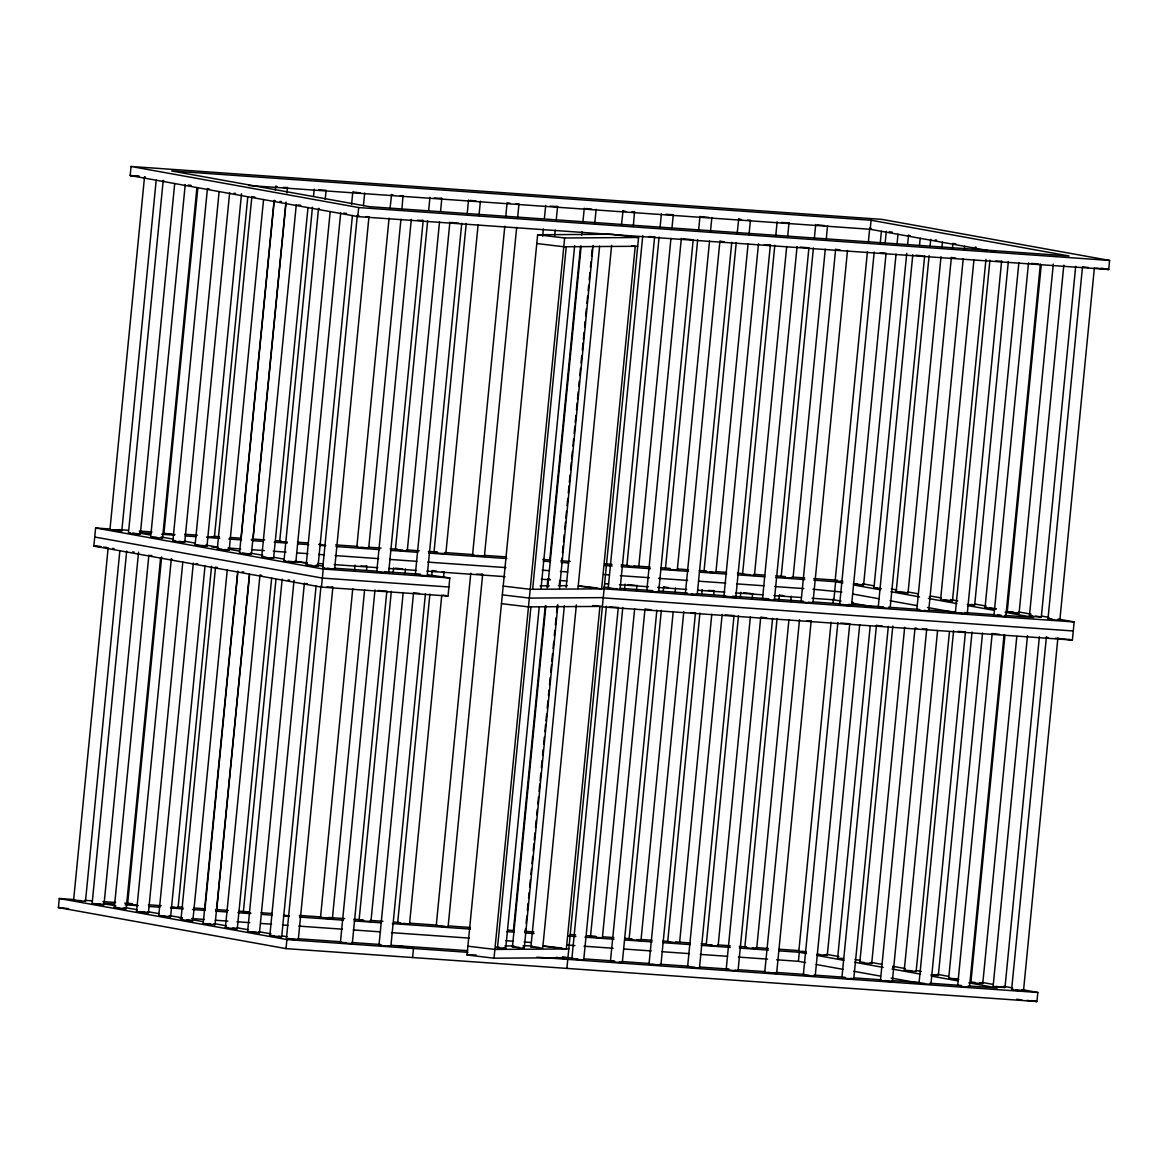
<?xml version="1.0" encoding="UTF-8"?>
<svg xmlns="http://www.w3.org/2000/svg" width="1168" height="1168" viewBox="0 0 1168 1168"><rect width="100%" height="100%" fill="white"/><g stroke="black" fill="none" stroke-linecap="round" stroke-linejoin="round"><path stroke-width="1.5" d="M73.832 899.535L59.291 898.513L58.4 907.551L286.014 948.62L1036.936 1001.516L1037.826 992.479L1021.693 989.559M110.157 529.002L95.615 527.98L93.849 546.055L321.463 587.124L448.03 596.03L449.811 577.956L427.795 574.787M131.064 166.484L130.174 175.521L357.788 216.591L1108.709 269.487L1109.6 260.449L881.986 219.38L131.064 166.484L358.678 207.554L1109.6 260.449M119.866 550.683L85.483 901.331L76.577 900.703L73.613 900.178L108.171 547.719M156.191 180.149L121.808 530.798L112.902 530.17L109.938 529.644L144.496 177.186L145.299 177.127M138.554 552.216L103.996 904.674L98.054 904.368L92.126 903.506L126.684 551.062M174.704 183.493L140.321 534.141L131.415 533.513L128.451 532.988L163.213 180.471M160.585 558.027L126.202 908.675L117.296 908.047L114.333 907.521L148.891 555.063M196.925 187.508L162.542 538.156L153.636 537.528L150.672 536.988L185.23 184.529M137.751 905.171L127.619 903.974L161.651 556.946M175.025 534.667L163.943 533.44L197.801 188.223M182.807 562.042L148.424 912.69L139.518 912.062L136.554 911.522L171.316 559.019M219.131 191.508L184.748 542.156L175.842 541.529L172.879 541.003L207.437 188.544M205.013 566.042L170.63 916.69L161.724 916.062L158.76 915.537L193.319 563.078M241.528 193.713L206.97 546.171L201.027 545.865L195.1 545.003L229.658 192.545M170.586 907.39L178.062 907.857L211.554 566.246M206.911 536.871L214.401 537.324L247.718 197.523M227.234 570.057L192.851 920.705L183.945 920.077L180.982 919.537L215.54 567.093L217.277 567.458M263.559 199.524L229.176 550.172L220.27 549.544L217.306 549.018L251.865 196.56M249.441 574.057L215.058 924.706L206.152 924.078L203.188 923.552L237.746 571.094M285.78 203.539L251.397 554.187L242.477 553.559L239.528 553.019L274.086 200.56L274.874 200.502M204.969 909.507L237.732 573.225M241.104 538.886L274.246 200.881M275.298 190.034L275.663 186.427L276.451 186.354M215.846 910.631L216.635 910.573L249.602 574.379M252.171 540.112L252.974 540.039L286.116 202.049M286.992 193.012L287.328 187.493M271.662 578.072L237.279 928.721L228.373 928.093L225.409 927.553L259.968 575.109M307.987 207.539L273.604 558.187L264.698 557.559L261.734 557.034L296.292 204.575M250.813 913.128L243.338 912.135L275.955 579.562M287.138 542.594L279.678 541.602L312.455 207.218M313.52 196.37L314.236 189.143M294.044 580.277L259.486 932.721L253.544 932.429L247.616 931.568L282.174 579.109M330.194 211.554L295.825 562.202L286.905 561.574L283.955 561.034L318.514 208.576L319.302 208.517M325.215 199.334L326.106 190.296L318.63 189.844M316.09 586.088L281.707 936.736L272.786 936.108L269.837 935.568L304.395 583.124M352.415 215.554L318.032 566.203L309.126 565.575L306.162 565.049L340.72 212.591M351.568 204.517L352.809 191.859M332.048 587.051L332.851 587.27L298.293 939.729L293.883 939.568L286.423 938.561L320.981 586.102M368.971 216.649L334.617 569.196L328.675 568.904L322.748 568.042L357.306 215.584L358.109 215.511M286.014 948.62L286.905 939.583L59.291 898.513M321.463 587.124L323.229 569.05L95.615 527.98M357.788 216.591L358.678 207.554M363.438 205.67L364.679 193.027M364.62 589.767L332.369 918.72L326.427 918.428L320.499 917.566L352.751 588.599M354.517 570.524L355.057 565.108M400.945 219.234L368.694 548.201L362.752 547.894L356.824 547.033L389.075 218.08M389.966 209.043L391.587 194.53M366.562 569.882L366.927 566.276L366.124 566.057M401.836 210.196L403.048 195.64M386.856 591.081L352.298 943.525L346.356 943.233L340.428 942.372L374.986 589.913M422.393 220.329L423.181 220.548L388.623 573.006L384.214 572.846L376.753 571.838L411.311 219.38M403.194 592.483L370.942 921.45L365 921.143L359.072 920.282L391.324 591.315M393.09 573.24L393.631 567.823M439.518 221.949L407.267 550.916L401.325 550.61L395.397 549.748L427.649 220.796M428.714 209.948L429.955 197.29M404.96 574.408L405.5 568.991M440.584 211.101L441.825 198.458L441.037 198.239M425.429 593.797L390.871 946.255L384.929 945.949L379.001 945.087L413.56 592.629M461.754 223.263L427.196 575.722L421.254 575.415L415.326 574.554L449.884 222.095M441.767 595.198L409.515 924.165L403.573 923.859L397.646 922.997L429.897 594.045M431.664 575.97L432.204 570.539L436.598 571.24M478.106 224.665L445.84 553.632L439.898 553.325L433.97 552.464L466.222 223.511M467.112 214.474L468.529 200.005M443.548 577.123L444.074 571.707M478.982 215.627L480.398 201.173M412.596 957.526L413.472 948.489L398.668 945.817M481.858 574.203L482.647 574.422L448.089 926.881L443.679 926.72L436.219 925.713L470.777 573.254M516.679 227.38L484.413 556.348L478.471 556.041L472.544 555.18L504.81 226.227M505.686 217.19L507.102 202.736L510.066 203.261M517.555 218.358L518.972 203.889L516.008 203.845M467.025 954.971L537.645 234.753L611.55 234.272L638.56 237.498L567.94 957.731L494.02 958.198L467.025 954.971L476.033 954.913M542.667 236.17L543.383 228.943M544.449 218.095L545.69 205.451M554.712 235.527L555.253 230.111M556.129 221.073L557.559 206.605L556.756 206.386M494.02 958.198L564.64 237.98L638.56 237.498M497.349 949.409L530.929 606.849M532.652 589.285L566.246 246.74M497.393 947.701L505.715 948.314L539.236 606.893M541.018 588.73L574.671 245.572M514.154 931.363L513.365 931.144L545.266 605.812M547.047 587.738L547.923 578.7M550.493 560.844L549.705 560.625L580.54 246.127M581.606 235.279L581.956 231.658M582.847 222.621L584.263 208.167M557.895 604.966L524.242 948.124L521.789 948.139L512.431 947.014L545.909 605.666M547.675 587.519L581.153 246.171M525.031 932.371L525.6 928.691M526.126 923.275L526.841 916.048M527.367 910.617L528.067 903.39M528.608 897.973L529.133 892.542M529.673 887.125L530.374 879.898M530.914 874.467L531.44 869.05M531.98 863.634L532.681 856.392M533.207 850.976L533.922 843.749M534.272 840.128L534.988 832.901M535.513 827.484L536.229 820.243M536.754 814.826L537.295 809.409M537.82 803.978L538.536 796.751M539.061 791.335L539.777 784.093M540.127 780.487L540.828 773.26M541.368 767.829L542.069 760.602M542.609 755.185L543.135 749.754M543.675 744.337L544.376 737.11M544.916 731.679L545.617 724.452M545.967 720.846L546.682 713.604M547.208 708.188L547.923 700.961M548.449 695.529L548.989 690.113M549.515 684.696L550.23 677.455M550.756 672.038L551.471 664.811M551.822 661.19L552.537 653.963M553.063 648.547L553.778 641.305M554.304 635.888L554.829 630.472M555.369 625.041L556.07 617.814M556.61 612.397L557.311 605.155M559.268 585.285L559.618 581.664M561.37 561.837L561.925 558.173M562.45 552.741L563.166 545.514M563.516 541.894L564.232 534.667M564.757 529.25L565.473 522.023M565.823 518.402L566.538 511.175M567.064 505.744L567.779 498.517M568.305 493.1L569.006 485.873M569.371 482.253L570.072 475.026M570.612 469.594L571.313 462.367M571.678 458.761L572.378 451.52M572.919 446.103L573.619 438.876M574.16 433.445L574.86 426.218M575.211 422.612L575.926 415.37M576.452 409.953L577.167 402.726M577.518 399.106L578.233 391.879M578.759 386.462L579.299 381.031M579.824 375.614L580.54 368.387M581.065 362.956L581.766 355.729M582.306 350.312L583.007 343.071M583.372 339.465L584.073 332.238M584.613 326.806L585.139 321.39M585.679 315.973L586.38 308.732M586.905 303.315L587.621 296.088M588.146 290.657L588.687 285.24M589.212 279.824L589.928 272.582M590.453 267.165L590.993 261.749M591.519 256.318L592.234 249.091M594.716 223.789L596.133 209.32M559.501 588.614L593.14 245.455M576.379 604.849L542.726 948.007L540.258 948.022L530.914 946.898L564.378 605.55M566.159 587.402L599.637 246.054M577.97 588.497L611.623 245.338M621.42 225.336L623.04 210.824M633.29 226.504L634.501 211.948M566.889 968.403L567.779 959.366L556.26 957.278M618.295 607.375L583.737 959.833L577.795 959.541L571.867 958.68L606.426 606.221M653.846 236.637L654.635 236.856L620.077 589.3L615.667 589.154L608.207 588.146L642.765 235.688M634.647 608.791L602.381 937.743L596.454 937.451L590.512 936.59L622.778 607.623M624.544 589.548L625.07 584.131M670.972 238.257L638.721 567.21L632.779 566.918L626.851 566.057L659.102 237.089M659.993 228.052L661.409 213.598M636.414 590.716L636.954 585.285M671.863 229.22L673.279 214.766L672.491 214.547M656.869 610.105L622.31 962.549L616.368 962.257L610.441 961.395L644.999 608.937M693.208 239.571L658.65 592.03L652.708 591.723L646.78 590.862L681.338 238.403M673.221 611.506L640.969 940.459L635.027 940.167L629.099 939.306L661.351 610.338M663.117 592.264L663.658 586.847M709.545 240.973L677.294 569.94L671.352 569.634L665.424 568.772L697.676 239.82M698.566 230.782L699.982 216.314M674.987 593.432L675.527 588.015M710.436 231.936L711.852 217.482M694.653 612.601L695.456 612.82L660.898 965.264L656.489 965.118L649.028 964.111L683.791 611.594M731.781 242.287L697.223 594.746L691.281 594.439L685.353 593.578L719.911 241.119M711.794 614.222L679.542 943.175L673.6 942.883L667.673 942.021L699.924 613.054M701.691 594.979L702.231 589.563M748.119 243.689L715.867 572.656L709.925 572.349L703.997 571.488L736.249 242.535M737.139 233.498L738.76 218.985M713.736 594.337L714.101 590.731L713.312 590.512M749.009 234.651L750.425 220.197L747.462 220.153M734.03 615.536L699.471 967.995L693.529 967.688L687.602 966.827L722.16 614.368M769.566 244.784L770.354 245.003L735.796 597.461L731.387 597.301L723.926 596.293L758.485 243.835M750.367 616.938L718.116 945.905L712.173 945.598L706.246 944.737L738.497 615.784M740.264 597.709L740.804 592.278M786.706 246.404L754.44 575.371L748.498 575.065L742.571 574.203L774.822 245.251M775.713 236.213L777.129 221.745M752.134 598.863L752.674 593.446M787.582 237.367L788.999 222.913L788.21 222.694M772.603 618.252L738.045 970.71L732.102 970.404L726.175 969.542L760.733 617.084M808.928 247.718L774.369 600.177L768.427 599.87L762.5 599.009L797.058 246.55M788.94 619.653L756.689 948.62L750.747 948.314L744.819 947.452L777.07 618.5M778.852 600.425L779.377 594.994M825.28 249.12L793.014 578.087L787.071 577.78L781.144 576.919L813.41 247.966M814.286 238.929L815.702 224.475M790.721 601.578L791.247 596.162M826.156 240.082L827.572 225.628M810.388 620.748L811.176 620.967L776.618 973.426L770.676 973.119L764.748 972.258L799.511 619.755M847.501 250.434L812.943 602.892L807 602.6L801.073 601.724L835.631 249.28M806.285 952.256L798.824 951.263L831.076 622.296M833.032 602.425L833.383 598.804M842.624 581.737L835.149 580.73L867.415 251.762M868.291 242.725L869.707 228.271M805.555 962.593L798.416 961.308L799.306 952.27L779.319 950.869M841.004 601.097L833.864 599.812L835.631 581.737L813.833 580.204M987.924 250.521L870.189 229.278L871.08 220.241L171.594 170.966L369.584 206.692L1069.07 255.967L871.08 220.241M849.749 623.683L815.191 976.141L809.249 975.835L803.321 974.973L837.879 622.529M880.146 252.857L886.089 253.149L851.516 605.608L845.588 605.316L839.646 604.455L874.204 251.996M880.161 243.893L881.402 231.235M885.052 243.922L886.293 231.264M817.147 954.621L827.28 955.409L859.706 624.646M853.472 584.088L863.605 584.876L896.046 254.113M896.922 245.076L897.988 234.228M843.544 959.118L837.617 958.256L870.233 625.683M881.417 588.73L873.956 587.723L906.733 253.354M907.624 244.316L908.514 235.279M888.322 626.398L853.764 978.857L847.822 978.565L841.894 977.704L876.453 625.245M924.662 255.865L890.104 608.324L884.161 608.032L878.234 607.17L912.792 254.712M919.493 245.47L920.209 238.243M904.674 627.245L871.708 963.425L865.765 963.133L859.838 962.271L892.805 626.077M940.999 256.712L908.032 592.891L902.09 592.599L896.163 591.738L929.129 255.544M930.02 246.506L930.721 239.279M941.89 247.674L942.415 242.243M926.706 629.026L892.337 981.573L887.943 981.412L880.468 980.419L915.026 627.961L916.763 628.326M963.235 258.595L928.677 611.039L922.735 610.747L916.807 609.886L951.365 257.427M952.402 248.711L952.942 243.294M964.272 249.879L964.637 246.258M949.453 631.64L916.135 971.44L910.193 971.148L904.266 970.287L937.583 630.472M985.953 259.296L952.46 600.907L949.496 600.863L940.59 599.753L973.908 259.953M965.469 631.844L930.911 984.288L924.968 983.996L919.041 983.135L953.599 630.676M1001.604 261.209L967.25 613.769L962.841 613.609L955.38 612.601L989.938 260.143M930.867 974.988L938.342 975.455L972.024 632.034M967.206 604.469L974.681 604.922L1008.349 261.501M958.811 979.485L948.693 978.302L982.536 633.071M996.085 608.995L985.018 607.769L1018.876 262.537M1004.057 634.56L969.498 987.004L963.556 986.712L957.629 985.85L992.187 633.392M1040.381 264.026L1005.823 616.485L999.881 616.178L993.953 615.317L1028.512 262.858M1016.802 636.429L982.77 983.471L976.828 983.164L970.9 982.303L1004.933 635.275M1053.302 264.099L1019.109 612.937L1016.131 612.893L1007.239 611.769L1041.257 264.742M1039.374 636.823L1004.991 987.471L999.049 987.179L993.121 986.318L1027.49 635.669M1075.699 266.289L1041.316 616.938L1035.374 616.646L1029.446 615.784L1063.829 265.136M1057.858 638.268L1023.504 990.814L1017.562 990.522L1011.619 989.646L1046.382 637.144M1094.387 267.822L1059.829 620.281L1053.886 619.989L1047.959 619.128L1082.517 266.669M1058.018 619.04L1074.151 621.945L1072.385 640.02L602.338 606.907M505.715 948.314L503.642 947.847M512.431 947.014L519.322 947.394M530.914 946.898L539.28 947.438M287.532 187.581L283.123 187.435M403.252 195.742L400.274 195.698M369.176 216.737L366.197 216.693M441.825 198.458L434.35 197.991M423.181 220.548L417.239 220.241M557.559 206.605L550.07 206.152M634.706 212.036L631.727 211.992M673.279 214.766L665.804 214.299M654.635 236.856L648.693 236.549M788.999 222.913L781.523 222.46M770.354 245.003L764.412 244.696M1001.808 261.311L995.866 261.004M128.451 532.988L130.203 532.958M163.943 533.44L171.433 533.907M150.672 536.988L156.614 537.295M172.879 541.003L175.857 541.047M195.1 545.003L204.006 545.631M217.306 549.018L221.716 549.164M279.678 541.602L287.153 542.054M239.528 553.019L240.316 552.96M261.734 557.034L266.143 557.18M283.955 561.034L285.693 561.005M356.824 547.033L357.627 546.974M306.162 565.049L312.104 565.341M322.748 568.042L324.485 568.013M395.397 549.748L402.872 550.216M366.927 566.276L360.985 565.969M433.97 552.464L436.949 552.508M376.753 571.838L385.659 572.466M332.851 587.27L326.909 586.978M472.544 555.18L473.347 555.121M415.326 574.554L419.735 574.714M482.647 574.422L476.705 574.116M549.705 560.625L550.493 560.552M626.851 566.057L634.326 566.509M665.424 568.772L669.833 568.933M608.207 588.146L617.113 588.774M703.997 571.488L705.749 571.459M646.78 590.862L652.722 591.154M742.571 574.203L750.046 574.671M685.353 593.578L687.091 593.548M714.101 590.731L708.158 590.424M781.144 576.919L785.553 577.08M723.926 596.293L724.729 596.235M695.456 612.82L691.047 612.66M762.5 599.009L768.442 599.315M835.149 580.73L836.901 580.7M801.073 601.724L802.825 601.695M873.956 587.723L876.92 587.781M839.646 604.455L840.449 604.382M896.163 591.738L905.069 592.366M811.176 620.967L806.767 620.807M878.234 607.17L884.176 607.462M916.807 609.886L919.771 609.93M955.38 612.601L956.183 612.543M985.018 607.769L986.756 607.74M926.896 629.114L922.501 628.968M993.953 615.317L999.896 615.624M1007.239 611.769L1013.182 612.076M1029.446 615.784L1032.424 615.828M1047.959 619.128L1052.368 619.274M1055.084 638.312L1058.062 638.356M73.613 900.178L81.088 900.63M92.126 903.506L101.032 904.134M127.619 903.974L132.028 904.134M114.333 907.521L118.742 907.682M136.554 911.522L137.357 911.463M158.76 915.537L164.703 915.829M180.982 919.537L182.719 919.508M243.338 912.135L247.747 912.281M203.188 923.552L210.663 924.005M225.409 927.553L228.373 927.611M247.616 931.568L256.522 932.195M269.837 935.568L274.232 935.729M359.072 920.282L363.467 920.442M397.646 922.997L400.624 923.041M340.428 942.372L346.37 942.664M379.001 945.087L380.739 945.058M513.365 931.144L514.168 931.086M590.512 936.59L596.454 936.882M629.099 939.306L630.837 939.276M571.867 958.68L577.81 958.972M667.673 942.021L668.461 941.963M610.441 961.395L613.419 961.439M706.246 944.737L712.188 945.043M649.028 964.111L649.817 964.053M744.819 947.452L746.556 947.423M687.602 966.827L695.077 967.279M726.175 969.542L729.139 969.586M798.824 951.263L799.627 951.19M764.748 972.258L765.551 972.199M803.321 974.973L809.263 975.28M859.838 962.271L864.247 962.432M841.894 977.704L844.873 977.747M904.266 970.287L911.741 970.739M880.468 980.419L881.271 980.346M919.041 983.135L924.983 983.427M948.693 978.302L957.599 978.93M957.629 985.85L960.592 985.894M970.9 982.303L975.309 982.463M1011.619 989.646L1013.371 989.617M975.952 247.236L975.149 247.295L975.937 247.514M443.869 571.751L442.336 571.736M929.451 596.965L930.254 596.906L929.465 596.687M733.825 615.58L725.124 614.908M849.545 623.741L840.843 623.055M965.264 631.888L957.994 631.377M893.126 967.498L893.914 967.44L893.126 967.221M637.699 246.287L563.779 246.755L536.784 243.528M540.156 585.84L549.223 585.781M558.304 585.723L567.385 585.664M603.243 597.622L529.338 598.089L502.328 594.862M602.381 606.396L528.476 606.878L501.466 603.652M504.839 945.963L513.92 945.905M523.001 945.846L532.068 945.788M568.801 948.942L494.882 949.423L467.886 946.197M808.139 247.777L800.022 247.09M319.054 544.259L321.229 544.361M386.053 591.139L377.936 590.453M617.507 607.448L609.389 606.747M437.022 925.655L445.125 926.341M691.471 239.601L683.076 238.768M922.91 255.894L915.741 255.237M1038.644 264.056L1031.475 263.399M853.487 583.693L857.677 584.015M635.202 585.314L628.034 584.657M750.936 593.475L743.768 592.818M725.664 596.264L734.059 597.082M841.398 604.425L849.793 605.243M322.237 917.537L329.405 918.194M669.41 941.992L677.805 942.81M817.147 954.227L819.819 954.417M288.16 938.532L296.555 939.364M139.269 176.164L130.174 175.521L138.247 176.412M248.828 185.508L870.189 229.278M119.253 529.644L128.349 530.287M139.255 531.06L151.986 531.951M184.705 534.258L197.436 535.148M213.802 536.302L219.263 536.696M230.169 537.455L241.075 538.229M251.981 539.003L264.713 539.893M275.619 540.667L281.079 541.047M297.446 542.2L308.352 542.959M335.625 544.887L357.437 546.42M368.343 547.193L381.075 548.084M390.17 548.726L397.441 549.237M406.537 549.88L419.254 550.785M428.349 551.413L437.445 552.055M444.716 552.566L473.814 554.625M484.72 555.384L506.532 556.932M542.901 559.487L550.172 559.998M561.078 560.771L570.174 561.414M604.717 563.837L611.988 564.363M621.084 564.991L628.355 565.516M633.815 565.896L650.182 567.049M661.088 567.809L670.169 568.451M677.455 568.962L688.361 569.736M699.267 570.51L706.538 571.021M715.634 571.663L726.54 572.422M737.446 573.196L742.906 573.576M753.813 574.349L764.719 575.109M775.64 575.882L784.721 576.525M791.992 577.036L804.723 577.926M813.819 578.569L837.456 580.233M139.78 532.725L150.672 533.484M161.578 534.258L174.295 535.148M185.201 535.922L196.093 536.681M206.999 537.455L219.715 538.346M228.797 538.988L241.528 539.893M252.419 540.653L263.326 541.426M274.217 542.186L286.948 543.091M297.84 543.85L308.746 544.624M319.652 545.398L325.098 545.777M336.004 546.536L379.6 549.617M390.506 550.376L417.75 552.303M428.656 553.077L506.781 558.567M543.12 561.136L550.391 561.647M561.282 562.407L568.553 562.932M604.893 565.487L612.163 565.998M621.245 566.641L650.313 568.685M661.219 569.458L688.463 571.371M699.369 572.145L726.627 574.057M737.519 574.831L764.777 576.744M775.683 577.518L804.752 579.562M211.569 546.872L217.014 547.266M227.921 548.026L240.637 548.931M251.529 549.69L264.26 550.595M273.341 551.223L286.058 552.128M296.964 552.887L307.856 553.661M318.762 554.435L324.208 554.815M335.114 555.574L378.709 558.654M389.616 559.414L416.874 561.341M427.765 562.115L505.89 567.604M542.229 570.174L549.5 570.685M560.406 571.444L567.677 571.97M604.002 574.525L609.462 574.904M620.354 575.678L649.423 577.722M658.518 578.364L687.587 580.408M698.479 581.182L725.737 583.095M736.643 583.869L763.887 585.781M774.793 586.555L803.861 588.599M812.943 589.241L841.88 592.059M101.12 546.566L93.849 546.055L100.302 546.77M294.248 561.808L306.98 562.699M317.871 563.472L323.317 563.852M334.223 564.611L377.833 567.692M388.725 568.451L415.983 570.378M426.889 571.137L505.014 576.642M541.353 579.211L550.435 579.854M559.516 580.481L566.787 581.007M604.936 583.693L608.572 583.942M619.478 584.715L648.547 586.759M657.628 587.402L686.696 589.446M697.603 590.22L724.846 592.132M735.752 592.906L763.011 594.819M773.902 595.592L801.16 597.505M812.067 598.279L833.864 599.812M334.136 568.188L377.366 571.225M384.564 571.736L420.582 574.276M603.812 587.183L609.243 587.562M620.135 588.336L652.766 590.628M658.212 591.023L687.237 593.067M696.303 593.694L725.313 595.738M732.57 596.249L768.851 598.804M774.282 599.199L803.307 601.243M812.373 601.87L839.573 603.798M848.64 604.425L883.096 606.864M888.541 607.243L919.377 609.419M928.443 610.046L955.643 611.974M964.71 612.601L993.734 614.645M997.355 614.908L1000.991 615.156M1004.611 615.419L1033.636 617.463L1005.093 612.309M323.229 569.05L449.811 577.956M1074.151 621.945L604.104 588.833L530.199 589.3L503.189 586.073M448.921 586.993L322.339 578.087L94.725 537.017M603.214 597.87L1073.275 630.983M84.738 900.309L92.009 900.82M102.93 901.579L115.647 902.484M124.742 903.127L132.013 903.638M148.38 904.791L161.111 905.682M177.478 906.835L182.923 907.215M193.83 907.989L204.75 908.762M215.657 909.522L228.388 910.427M239.294 911.186L248.375 911.828M261.106 912.734L272.013 913.493M299.285 915.42L321.112 916.953M328.383 917.464L344.75 918.617M353.831 919.26L362.927 919.902M370.198 920.413L382.929 921.304M393.835 922.078L399.295 922.457M410.202 923.231L437.474 925.158M448.381 925.917L470.208 927.465M508.387 930.151L513.847 930.531M524.753 931.305L533.849 931.947M570.203 934.502L575.663 934.882M586.57 935.656L595.665 936.298M602.936 936.809L613.842 937.583M624.749 938.342L632.019 938.853M641.115 939.495L652.021 940.269M662.942 941.028L668.388 941.423M675.659 941.934L690.215 942.956M701.121 943.729L706.567 944.109M717.488 944.883L730.204 945.773M739.3 946.416L746.571 946.927M755.667 947.569L768.398 948.46M779.304 949.234L799.306 950.635M103.441 903.244L114.347 904.017M125.253 904.791L137.97 905.682M148.862 906.456L159.768 907.215M170.674 907.989L183.391 908.879M192.472 909.522L205.188 910.412M216.095 911.186L226.986 911.96M237.892 912.719L250.609 913.624M261.515 914.383L272.407 915.157M283.313 915.916L288.759 916.311M299.665 917.07L343.275 920.15M354.167 920.91L381.425 922.837M392.331 923.596L470.456 929.1M506.795 931.67L514.051 932.181M524.958 932.94L534.039 933.582M568.568 936.021L575.824 936.532M584.92 937.174L613.988 939.218M624.88 939.977L652.138 941.904M663.044 942.678L690.288 944.591M701.194 945.365L730.263 947.409M739.344 948.051L768.413 950.095M62.035 907.799L58.4 907.551L68.532 908.675M178.865 917.668L182.5 917.917M191.581 918.559L204.298 919.45M215.204 920.223L227.921 921.114M237.002 921.756L249.718 922.662M260.625 923.421L271.531 924.195M282.422 924.954L287.883 925.348M298.774 926.107L342.385 929.188M353.291 929.947L380.534 931.874M391.441 932.633L469.565 938.138M505.905 940.707L513.175 941.218M524.067 941.977L531.338 942.488M567.677 945.058L574.948 945.569M584.029 946.211L613.098 948.255M624.004 949.015L651.248 950.942M662.154 951.716L689.412 953.628M700.304 954.402L727.562 956.315M738.468 957.088L767.537 959.132M776.618 959.775L798.416 961.308M297.811 938.722L341.027 941.758M351.845 942.518L380.651 944.547M391.455 945.321L467.653 950.679M562.027 957.337L572.919 958.096M583.796 958.87L614.631 961.03M621.887 961.541L649.087 963.469M659.964 964.228L688.989 966.272M699.866 967.046L728.89 969.09M737.957 969.717L765.157 971.645M776.034 972.404L805.059 974.448M814.125 975.09L844.96 977.266M854.027 977.893L881.227 979.821M892.104 980.58L919.318 982.492M930.195 983.266L961.03 985.442M968.287 985.953L997.297 987.997L968.754 982.843M286.905 939.583L467.93 952.329M536.915 957.191L1037.826 992.479M496.415 947.117L499.291 947.35M824.608 225.585L817.439 224.84M708.874 217.438L701.72 216.679M458.79 223.219L451.622 222.475M112.916 529.688L121.808 530.798M943.569 599.797L952.46 600.907M242.491 553.063L251.397 554.187M402.522 568.933L395.368 568.188M958.344 612.645L967.25 613.769M801.803 951.307L806.3 951.716M840.595 958.3L843.559 958.563M139.518 911.58L148.424 912.69M996.085 986.361L1004.991 987.471M767.726 972.302L776.618 973.426M651.992 964.155L660.898 965.264M591.723 209.16L585.986 208.532M476.004 201.013L470.266 200.385M360.27 192.866L353.597 192.078M280.013 201.422L281.546 201.568M476.953 555.34L484.413 556.348M361.233 547.193L368.694 548.201M325.711 545.325L319.039 544.536M989.427 607.929L996.1 608.703M132.86 533.134L140.321 534.141M288.35 561.195L295.825 562.202M327.157 568.188L334.617 569.196M132.612 551.924L134.145 552.055M999.647 634.399L992.975 633.611M288.102 579.97L289.635 580.116M289.387 915.843L283.649 915.216M1016.029 989.807L1023.504 990.814M884.877 980.565L892.337 981.573M892.221 232.125L889.257 231.804M935.115 239.98L936.648 240.141M1088.445 267.53L1083.305 266.888M191.158 185.391L188.194 185.07M234.053 193.246L235.586 193.406M346.648 213.452L343.684 213.116M841.091 581.022L842.639 581.182M709.94 571.794L715.867 572.656M1035.388 616.076L1041.316 616.938M691.295 593.884L697.223 594.746M178.821 541.295L184.748 542.156M882.38 626.106L877.241 625.464M112.566 548.42L114.099 548.58M766.661 617.945L761.521 617.303M650.941 609.798L645.802 609.156M242.141 571.794L243.674 571.955M419.487 593.49L413.749 592.731M403.588 923.304L409.515 924.165M172.134 906.996L178.062 907.857M186.924 919.844L192.851 920.705M1095.803 268.056L1108.709 269.487L1101.541 268.202M1048.163 619.069L1052.456 619.551M111.588 529.746L121.618 530.856M1057.858 638.414L1072.385 640.02L1068.793 639.378M103.529 547.12L106.755 547.485M1016.671 999.268L1021.737 999.837M1026.803 1000.392L1036.936 1001.516L1031.563 1000.538M955.76 258.128L951.555 257.515M840.026 249.981L835.835 249.368M724.306 241.82L720.116 241.221M300.687 205.276L298.03 204.94M924.282 610.338L928.677 611.039M783.772 595.695L779.582 595.096M808.548 602.192L812.943 602.892M668.038 587.548L663.847 586.935M224.782 549.471L229.176 550.172M196.282 563.618L197.713 563.779M752.294 947.92L756.689 948.62M636.575 939.758L640.969 940.459M933.947 974.754L938.342 975.455M232.885 928.02L237.279 928.721M631.625 245.864L635.231 246.302L601.637 588.847L578.248 586.059M537.645 234.753L564.64 237.98M578.905 585.825L596.906 587.971M592.716 605.55L599.914 606.411L566.334 948.956L542.93 946.168M543.602 945.934L561.604 948.08M562.538 957.088L567.94 957.731M955.906 243.82L953.73 243.513M741.519 219.569L738.556 219.029M625.8 211.408L622.836 210.882M254.828 197.085L252.653 196.779M971.718 604.382L974.681 604.922M851.706 602.162L852.932 602.323M211.437 536.784L214.401 537.324M270.64 557.662L273.604 558.187M150.628 555.428L151.855 555.603M306.118 583.489L307.345 583.65M824.316 954.884L827.28 955.409M979.806 982.93L982.77 983.471M850.8 978.317L853.764 978.857M735.081 970.17L738.045 970.71M619.361 962.023L622.31 962.549M123.253 908.149L126.202 908.675M387.907 945.715L390.871 946.255M278.743 936.196L281.707 936.736M871.445 228.636L869.912 228.359M910.252 235.644L908.719 235.367M393.12 194.939L391.382 194.574M277.385 186.792L275.663 186.427M209.174 188.909L207.641 188.632M359.043 215.949L357.306 215.584M861.882 584.511L863.605 584.876M1017.372 612.572L1019.109 612.937M1058.091 619.916L1059.829 620.281M1047.915 637.567L1046.192 637.202M444.117 553.267L445.84 553.632M549.661 579.065L548.128 578.788M251.237 539.674L252.974 540.039M316.294 565.838L318.032 566.203M261.69 575.474L260.157 575.196M869.97 963.06L871.708 963.425M967.761 986.639L969.498 987.004M168.907 916.325L170.63 916.69M991.486 251.164L995.048 251.806M862.67 583.796L873.43 585.723M891.345 588.964L896.732 589.928M907.478 591.869L918.238 593.811M930.779 596.074L941.525 598.016M950.489 599.637L957.658 600.921M975.587 604.163L986.332 606.104M1018.598 611.915L1031.14 614.178M1041.9 616.12L1049.068 617.419M835.631 581.737L842.77 583.022M853.472 584.964L880.234 589.782M890.936 591.709L919.464 596.863M928.385 598.469L956.928 603.622M967.63 605.55L994.391 610.382M852.582 594.001L879.343 598.819M890.045 600.746L916.807 605.579M927.509 607.506L956.037 612.66M851.706 603.038L873.109 606.893M139.707 533.104L150.409 535.032M161.111 536.973L173.594 539.222M184.31 541.149L195.012 543.091M205.714 545.018L218.197 547.266M228.899 549.194L239.601 551.135M250.302 553.063L262.785 555.311M273.487 557.238L284.189 559.18M294.891 561.107L307.374 563.356M316.294 564.962L323.434 566.261M443.095 595.14L448.03 596.03M826.345 954.314L838.887 956.577M855.02 959.497L860.393 960.461M871.153 962.403L881.898 964.345M892.659 966.286L905.2 968.549M915.96 970.491L921.333 971.455M937.466 974.375L948.212 976.302M982.259 982.449L993.019 984.39M1003.779 986.332L1012.729 987.953M799.306 952.27L806.446 953.555M817.147 955.482L843.895 960.315M854.596 962.242L883.139 967.396M892.06 969.002L920.603 974.156M931.305 976.083L958.052 980.916M816.257 964.52L843.019 969.352M853.72 971.28L880.468 976.112M891.169 978.039L917.931 982.872M103.383 903.638L115.866 905.886M124.786 907.507L137.269 909.755M147.971 911.682L158.673 913.61M169.375 915.551L181.858 917.8M192.559 919.727L203.261 921.654M213.978 923.596L226.461 925.844M237.162 927.772L247.864 929.699M258.566 931.641L271.049 933.889M281.751 935.816L287.109 936.78M523.176 947.876L524.242 948.124M319.302 208.795L318.514 208.576M274.874 200.779L274.086 200.56M163.812 180.748L163.009 180.529M145.299 177.405L144.496 177.186M907.244 592.672L908.032 592.891M1005.035 616.266L1005.823 616.485M792.225 577.868L793.014 578.087M753.652 575.152L754.44 575.371M889.301 608.105L890.104 608.324M850.727 605.389L851.516 605.608M773.581 599.958L774.369 600.177M735.008 597.242L735.796 597.461M206.181 545.952L206.97 546.171M161.753 537.937L162.542 538.156M171.9 559.297L171.112 559.078M915.347 971.221L916.135 971.44M930.122 984.069L930.911 984.288M814.403 975.922L815.191 976.141M215.846 910.354L216.635 910.573M297.49 939.51L298.293 939.729M258.697 932.502L259.486 932.721M214.27 924.487L215.058 924.706M103.207 904.455L103.996 904.674M84.695 901.112L85.483 901.331"/></g></svg>
